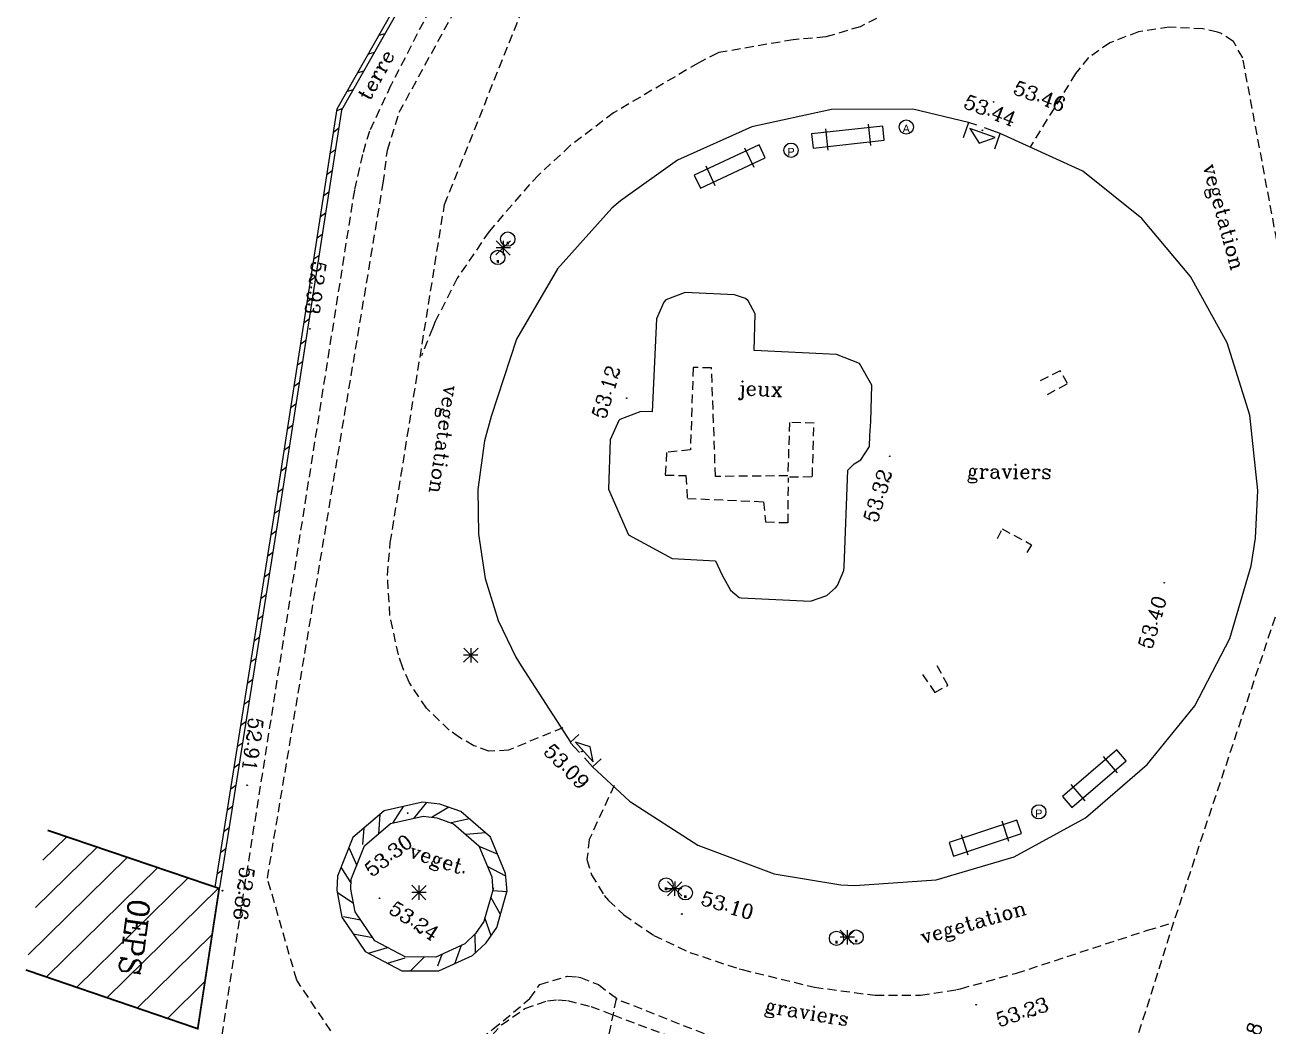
# Model space of a CAD drawing. Extents: x 661856 to 662117, y 6866905 to 6867165.
# Drawn here: x 661922.7 to 661957.48, y 6867030.13 to 6867058.15 of the extents above; entities that cross this region are included whole.
import ezdxf
from ezdxf.enums import TextEntityAlignment as Align

# ---------------------------------------------------------------- set-up
doc = ezdxf.new("R2010")
doc.units = 0
for name, pattern in [('CONTINU', [0]), ('DISCONTIN', [0.75, 0.5, -0.25]), ('HIDDEN', [0.375, 0.25, -0.125]), ('PARALLEL', [0])]:
    doc.linetypes.add(name, pattern=pattern)
doc.layers.get('0').update_dxf_attribs({"linetype": 'CONTINUOUS'})
for name, color, linetype in [('ACCES', 7, 'CONTINU'), ('AFFICHAGE', 6, 'CONTINU'), ('ARBRES', 3, 'CONTINU'), ('BATI', 6, 'CONTINUOUS'), ('BORDURE', 7, 'CONTINU'), ('CLOTURE', 7, 'CONTINU'), ('COTE_ALTI', 8, 'CONTINU'), ('COTE_DE_SEUIL', 8, 'CONTINU'), ('LIGNE_DIVERS', 7, 'CONTINU'), ('MOB-URB', 6, 'CONTINU'), ('MUR', 7, 'CONTINU'), ('NOM_DE_VOIE', 7, 'CONTINU'), ('TALUS', 3, 'CONTINU')]:
    doc.layers.add(name, color=color, linetype=linetype)
doc.styles.add('COMPLEX', font='COMPLEX')
doc.styles.get("Standard").update_dxf_attribs({"font": 'ARIALUNI.ttf', "height": 2})

# ---------------------------------------------------------------- blocks, each defined once
blk = doc.blocks.new('*X155')
at = {"layer": 'MUR', "color": 7, "linetype": 'CONTINU'}
for p, q in [((610582.992, 133588.669), (610582.848, 133588.577)), ((610582.861, 133588.083), (610582.717, 133587.992)), ((610582.731, 133587.498), (610582.586, 133587.406)), ((610582.6, 133586.912), (610582.455, 133586.82)), ((610582.469, 133586.327), (610582.324, 133586.235)), ((610582.338, 133585.741), (610582.193, 133585.649)), ((610582.207, 133585.156), (610582.062, 133585.064)), ((610582.076, 133584.57), (610581.931, 133584.478)), ((610581.945, 133583.984), (610581.801, 133583.893)), ((610581.814, 133583.399), (610581.67, 133583.307)), ((610581.683, 133582.813), (610581.539, 133582.722)), ((610581.552, 133582.228), (610581.408, 133582.136)), ((610581.421, 133581.642), (610581.277, 133581.551)), ((610581.291, 133581.057), (610581.146, 133580.965)), ((610581.16, 133580.471), (610581.015, 133580.379)), ((610581.029, 133579.886), (610580.883, 133579.813)), ((610580.756, 133579.335), (610580.592, 133579.289)), ((610580.464, 133578.811), (610580.3, 133578.764)), ((610580.172, 133578.287), (610580.008, 133578.24)), ((610579.88, 133577.763), (610579.716, 133577.716)), ((610579.588, 133577.239), (610579.424, 133577.192)), ((610579.296, 133576.715), (610579.132, 133576.668)), ((610579.005, 133576.19), (610578.84, 133576.143)), ((610578.713, 133575.666), (610578.548, 133575.619)), ((610578.421, 133575.142), (610578.256, 133575.095)), ((610578.129, 133574.618), (610577.964, 133574.571)), ((610577.837, 133574.094), (610577.672, 133574.047)), ((610577.545, 133573.569), (610577.38, 133573.523)), ((610577.253, 133573.045), (610577.088, 133572.998)), ((610576.961, 133572.521), (610576.796, 133572.474)), ((610576.669, 133571.997), (610576.504, 133571.95)), ((610576.377, 133571.473), (610576.212, 133571.426)), ((610576.085, 133570.948), (610575.921, 133570.902)), ((610575.793, 133570.424), (610575.629, 133570.377)), ((610575.501, 133569.9), (610575.337, 133569.853)), ((610575.209, 133569.376), (610575.045, 133569.329)), ((610574.917, 133568.852), (610574.753, 133568.805)), ((610574.625, 133568.328), (610574.461, 133568.281)), ((610574.334, 133567.803), (610574.169, 133567.757)), ((610574.042, 133567.279), (610573.877, 133567.232)), ((610573.75, 133566.755), (610573.585, 133566.708)), ((610573.458, 133566.231), (610573.293, 133566.184)), ((610573.166, 133565.707), (610573.001, 133565.66)), ((610572.874, 133565.182), (610572.709, 133565.136)), ((610572.582, 133564.658), (610572.417, 133564.611)), ((610572.29, 133564.134), (610572.125, 133564.087)), ((610571.998, 133563.61), (610571.833, 133563.563)), ((610571.706, 133563.086), (610571.541, 133563.039)), ((610571.414, 133562.561), (610571.249, 133562.515)), ((610571.122, 133562.037), (610570.958, 133561.99)), ((610570.83, 133561.513), (610570.666, 133561.466)), ((610570.538, 133560.989), (610570.374, 133560.942)), ((610570.246, 133560.465), (610570.092, 133560.391)), ((610570.142, 133559.9), (610570.005, 133559.798)), ((610570.056, 133559.306), (610569.918, 133559.204)), ((610569.969, 133558.713), (610569.832, 133558.61)), ((610569.882, 133558.119), (610569.745, 133558.017)), ((610569.796, 133557.525), (610569.658, 133557.423)), ((610569.709, 133556.931), (610569.572, 133556.829)), ((610569.622, 133556.338), (610569.485, 133556.235)), ((610569.536, 133555.744), (610569.398, 133555.642)), ((610569.449, 133555.15), (610569.312, 133555.048)), ((610569.362, 133554.557), (610569.225, 133554.454)), ((610569.276, 133553.963), (610569.138, 133553.861)), ((610569.189, 133553.369), (610569.052, 133553.267)), ((610569.102, 133552.776), (610568.965, 133552.673)), ((610569.016, 133552.182), (610568.878, 133552.08)), ((610568.929, 133551.588), (610568.792, 133551.486)), ((610568.842, 133550.994), (610568.705, 133550.892)), ((610568.756, 133550.401), (610568.619, 133550.298)), ((610568.669, 133549.807), (610568.532, 133549.705)), ((610568.582, 133549.213), (610568.445, 133549.111)), ((610568.494, 133548.62), (610568.357, 133548.518)), ((610568.405, 133548.026), (610568.267, 133547.924)), ((610568.316, 133547.433), (610568.178, 133547.331)), ((610568.227, 133546.84), (610568.089, 133546.738)), ((610568.138, 133546.246), (610568, 133546.144)), ((610568.048, 133545.653), (610567.911, 133545.551)), ((610567.959, 133545.059), (610567.822, 133544.958)), ((610567.87, 133544.466), (610567.732, 133544.364)), ((610567.781, 133543.873), (610567.643, 133543.771)), ((610567.692, 133543.279), (610567.554, 133543.178)), ((610567.603, 133542.686), (610567.465, 133542.584)), ((610567.513, 133542.093), (610567.376, 133541.991)), ((610567.424, 133541.499), (610567.287, 133541.398)), ((610567.335, 133540.906), (610567.197, 133540.804)), ((610567.246, 133540.313), (610567.108, 133540.211)), ((610567.157, 133539.719), (610567.019, 133539.618)), ((610567.068, 133539.126), (610566.93, 133539.024))]:
    blk.add_line(p, q, dxfattribs=at)
blk = doc.blocks.new('*X156')
at = {"layer": 'BATI', "color": 7, "linetype": 'CONTINU'}
for p, q in [((610562.048, 133539.366), (610562.705, 133540.023)), ((610561.851, 133538.038), (610563.556, 133539.743)), ((610561.654, 133536.709), (610564.407, 133539.462)), ((610562.172, 133536.096), (610565.258, 133539.182)), ((610563.021, 133535.814), (610566.109, 133538.901)), ((610563.87, 133535.531), (610566.96, 133538.621)), ((610564.719, 133535.249), (610566.798, 133537.328)), ((610565.568, 133534.966), (610566.607, 133536.006))]:
    blk.add_line(p, q, dxfattribs=at)
blk = doc.blocks.new('*X167')
at = {"layer": 'MUR', "color": 7, "linetype": 'CONTINU'}
for p, q in [((610572.108, 133540.951), (610571.817, 133540.481)), ((610572.759, 133541.067), (610572.401, 133540.618)), ((610573.388, 133540.939), (610572.925, 133540.656)), ((610571.463, 133540.726), (610571.425, 133540.174)), ((610573.964, 133540.616), (610573.455, 133540.501)), ((610571.011, 133540.333), (610570.979, 133539.876)), ((610574.422, 133540.228), (610573.871, 133540.182)), ((610570.6, 133539.794), (610570.824, 133539.288)), ((610574.761, 133539.64), (610574.248, 133539.847)), ((610570.384, 133539.234), (610570.672, 133538.78)), ((610574.997, 133539.025), (610574.482, 133539.295)), ((610570.282, 133538.541), (610570.743, 133538.236)), ((610574.858, 133537.952), (610574.584, 133538.433)), ((610570.469, 133537.857), (610570.948, 133537.769)), ((610574.598, 133537.35), (610574.425, 133537.855)), ((610570.745, 133537.375), (610571.289, 133537.276)), ((610573.59, 133536.563), (610573.779, 133537.083)), ((610574.171, 133536.875), (610574.153, 133537.398)), ((610571.173, 133536.838), (610571.701, 133537.005)), ((610572.35, 133536.352), (610572.74, 133536.745)), ((610573.115, 133536.497), (610573.236, 133536.829)), ((610571.705, 133536.561), (610572.198, 133536.716))]:
    blk.add_line(p, q, dxfattribs=at)
blk = doc.blocks.new('P30200')
at = {"color": 0}
blk.add_circle((0, 0), 0.05, dxfattribs=at)
blk.add_attdef('COTE30200', (0.3, -0.15), '', height=0.3)
blk = doc.blocks.new('P30100')
at = {"color": 0}
blk.add_circle((0, 0), 0.05, dxfattribs=at)
blk.add_attdef('COTE30100', (0.3, 0.3), '', height=0.3)
blk = doc.blocks.new('P30500')
at = {"color": 0}
blk.add_circle((0, 0), 0.05, dxfattribs=at)
blk.add_attdef('COTE30500', text='', height=0.3).set_placement((-0.3, -0.15), align=Align.RIGHT)
blk = doc.blocks.new('P30700')
at = {"color": 0}
blk.add_circle((0, 0), 0.05, dxfattribs=at)
blk.add_attdef('COTE30700', text='', height=0.3).set_placement((0, 0.3), align=Align.CENTER)
blk = doc.blocks.new('P30600')
at = {"color": 0}
blk.add_circle((0, 0), 0.05, dxfattribs=at)
blk.add_attdef('COTE30600', text='', height=0.3).set_placement((-0.3, -0.6), align=Align.RIGHT)
blk = doc.blocks.new('P30300')
at = {"color": 0}
blk.add_circle((0, 0), 0.05, dxfattribs=at)
blk.add_attdef('COTE30300', (0.3, -0.6), '', height=0.3)
blk = doc.blocks.new('P30800')
at = {"color": 0}
blk.add_circle((0, 0), 0.05, dxfattribs=at)
blk.add_attdef('COTE30800', text='', height=0.3).set_placement((0, -0.6), align=Align.CENTER)
blk = doc.blocks.new('P23000')
at = {"color": 3}
for p, q in [((-1, 1), (1, -1)), ((1, 1), (-1, -1)), ((1, 0), (-1, 0)), ((0, 1), (0, -1))]:
    blk.add_line(p, q, dxfattribs=at)
blk = doc.blocks.new('P24400', base_point=(1, 1))
blk.add_circle((1, 1), 1)
blk.add_text('.', height=2.58).set_placement((0.5, 0.25), (1.5, 0.25), align=Align.ALIGNED)
blk = doc.blocks.new('P21700', base_point=(1, 1))
blk.add_circle((1, 1), 1)
blk.add_text('A', height=1.07).set_placement((0.5, 0.25), (1.5, 0.25), align=Align.ALIGNED)
blk = doc.blocks.new('P24100')
blk.add_lwpolyline([(0, 0), (2, 0), (2, 0.4), (0, 0.4)], close=True)
for points in [[(0.4, -0.1), (0.4, 0.5)], [(1.6, -0.1), (1.6, 0.5)]]:
    blk.add_lwpolyline(points)
blk = doc.blocks.new('P22100', base_point=(1, 1))
blk.add_circle((1, 1), 1)
blk.add_text('P', height=1.07).set_placement((0.5, 0.25), (1.5, 0.25), align=Align.ALIGNED)
blk = doc.blocks.new('SU415')
at = {"color": 0, "linetype": 'CONTINUOUS'}
for points in [[(0, 0.5), (0, 0)], [(0.1, 0.167), (0.9, 0.167), (0.5, 0.5), (0.1, 0.167)], [(1, 0), (1, 0.5)]]:
    blk.add_lwpolyline(points, dxfattribs=at)
at = {"color": 0, "linetype": 'DISCONTIN'}
blk.add_lwpolyline([(0, 0), (1, 0)], dxfattribs=at)

msp = doc.modelspace()

# ---------------------------------------------------------------- linework, layer by layer
at = {"layer": 'BATI', "color": 7, "linetype": 'CONTINU', "const_width": 0.05}
msp.add_lwpolyline([(661922.723, 6867031.708), (661927.534, 6867030.062), (661928.134, 6867033.986), (661923.335, 6867035.613)], dxfattribs=at)
at = {"layer": 'BORDURE', "color": 7, "linetype": 'CONTINUOUS'}
msp.add_polyline3d([(661946.365, 6867047.053, 53.322), (661946.391, 6867048.07, 53.337), (661946.048, 6867048.675, 53.326), (661945.398, 6867048.919, 53.316), (661943.103, 6867049.034, 53.258), (661943.131, 6867050.06, 53.255), (661942.93, 6867050.427, 53.256), (661942.852, 6867050.487, 53.256), (661942.547, 6867050.595, 53.251), (661941.168, 6867050.662, 53.196), (661940.625, 6867050.449, 53.192), (661940.568, 6867050.392, 53.192), (661940.366, 6867049.926, 53.178), (661940.249, 6867047.321, 53.172), (661939.929, 6867047.333, 53.154), (661939.345, 6867047.104, 53.149), (661939.316, 6867047.075, 53.149), (661939.069, 6867046.541, 53.137), (661939.027, 6867045.159, 53.128), (661939.583, 6867043.883, 53.152), (661940.806, 6867043.221, 53.176), (661942.019, 6867043.15, 53.208), (661942.203, 6867042.751, 53.182), (661942.434, 6867042.331, 53.21), (661942.68, 6867042.129, 53.207), (661942.733, 6867042.12, 53.206), (661944.672, 6867042.026, 53.277), (661945.134, 6867042.179, 53.281), (661945.373, 6867042.394, 53.283), (661945.426, 6867042.46, 53.285), (661945.605, 6867042.879, 53.298), (661945.617, 6867042.988, 53.301), (661945.715, 6867045.685, 53.291), (661945.899, 6867045.866, 53.306), (661946.08, 6867045.981, 53.319), (661946.328, 6867046.346, 53.32), (661946.33, 6867046.657, 53.315)], close=True, dxfattribs=at)
at = {"layer": 'CLOTURE', "color": 7, "linetype": 'CONTINU'}
for points in [[(661949.097, 6867055.417), (661947.537, 6867055.787), (661945.259, 6867055.773), (661943.035, 6867055.288), (661940.958, 6867054.356), (661939.358, 6867053.224), (661939.119, 6867053.014), (661937.595, 6867051.321), (661936.454, 6867049.351), (661935.744, 6867047.188), (661935.556, 6867046.505), (661935.366, 6867045.145), (661935.384, 6867043.897), (661935.575, 6867042.661), (661935.938, 6867041.48), (661936.435, 6867040.453), (661936.583, 6867040.212), (661937.96, 6867038.081)], [(661938.572, 6867037.392), (661939.613, 6867036.427), (661941.527, 6867035.194), (661943.66, 6867034.395), (661945.526, 6867034.09), (661945.913, 6867034.069), (661948.185, 6867034.229), (661950.37, 6867034.869), (661952.368, 6867035.959), (661954.09, 6867037.45), (661955.421, 6867039.099), (661956.404, 6867040.976), (661957.001, 6867043.009), (661957.119, 6867043.79), (661957.189, 6867045.12), (661956.961, 6867047.227), (661956.325, 6867049.247), (661955.306, 6867051.106), (661953.944, 6867052.729), (661952.29, 6867054.054), (661949.979, 6867055.11)]]:
    msp.add_lwpolyline(points, dxfattribs=at)
at = {"layer": 'LIGNE_DIVERS', "color": 7, "linetype": 'HIDDEN'}
for points in [[(661936.417, 6867063.228), (661932.943, 6867056.468), (661932.937, 6867056.455), (661932.341, 6867055.175), (661932.138, 6867054.517), (661931.918, 6867053.517), (661931.855, 6867053.146), (661928.865, 6867034.205), (661926.297, 6867017.383)], [(661949.487, 6867061.748), (661948.114, 6867060.03), (661947.193, 6867058.658), (661946.064, 6867058.094), (661945.1, 6867057.807), (661944.194, 6867057.728), (661942.108, 6867057.369), (661942.072, 6867057.351), (661941.53, 6867057.077), (661939.167, 6867055.683), (661937.955, 6867054.767), (661937.067, 6867053.945), (661936.814, 6867053.681), (661935.682, 6867052.363), (661934.792, 6867051.059), (661934.176, 6867049.848), (661934.098, 6867049.655), (661933.794, 6867048.888)], [(661931.466, 6867029.689), (661930.303, 6867031.42), (661929.482, 6867034.273), (661932.722, 6867053.714), (661932.84, 6867054.643), (661933.171, 6867055.702), (661936.275, 6867061.384)], [(661937.751, 6867038.483), (661936.222, 6867037.854), (661935.681, 6867037.825), (661935.256, 6867037.979), (661934.856, 6867038.209), (661934.565, 6867038.418), (661933.931, 6867039.032), (661933.453, 6867039.742), (661933.258, 6867040.187), (661933.149, 6867040.52), (661932.908, 6867041.622), (661932.841, 6867042.751), (661932.921, 6867043.66), (661934.436, 6867053.117), (661936.893, 6867059.255)], [(661958.955, 6867045.485), (661956.766, 6867057.222), (661956.504, 6867057.677), (661956.167, 6867057.903), (661956.061, 6867057.941), (661955.648, 6867058.035), (661954.709, 6867058.082), (661953.848, 6867057.949), (661953.052, 6867057.645), (661952.455, 6867057.229), (661952.085, 6867056.782), (661950.832, 6867054.746)], [(661944.087, 6867045.498), (661944.726, 6867045.51), (661944.774, 6867046.999), (661944.086, 6867047.023), (661944.04, 6867045.529), (661942.016, 6867045.513), (661941.907, 6867048.553), (661941.394, 6867048.557), (661941.313, 6867046.259), (661940.647, 6867046.182), (661940.611, 6867045.551), (661941.184, 6867045.534), (661941.229, 6867044.899), (661943.363, 6867044.805), (661943.417, 6867044.24), (661944.048, 6867044.219), (661944.057, 6867045.469)], [(661951.303, 6867047.804), (661951.86, 6867048.109), (661951.66, 6867048.471), (661951.089, 6867048.184)], [(661959.918, 6867048.333), (661954.831, 6867033.043), (661952.596, 6867025.966)], [(661949.908, 6867043.774), (661950.035, 6867044.048), (661950.853, 6867043.602), (661950.711, 6867043.367)], [(661947.808, 6867039.976), (661948.15, 6867039.47), (661948.519, 6867039.671), (661948.21, 6867040.223)], [(661939.181, 6867036.868), (661938.485, 6867035.357), (661938.419, 6867034.795), (661938.545, 6867034.371), (661938.905, 6867033.787), (661939.026, 6867033.648), (661939.454, 6867033.246), (661940.29, 6867032.674), (661941.296, 6867032.197), (661942.678, 6867031.738), (661942.759, 6867031.715), (661944.782, 6867031.225), (661946.483, 6867030.997), (661947.752, 6867031.003), (661948.762, 6867031.157), (661948.872, 6867031.182), (661950.432, 6867031.616), (661954.049, 6867032.8), (661954.102, 6867032.816), (661954.832, 6867033.033)], [(661933.489, 6867025.223), (661934.04, 6867027.821), (661934.422, 6867028.782), (661934.799, 6867029.254), (661934.808, 6867029.263), (661935.447, 6867029.784), (661935.789, 6867030.048), (661936.827, 6867030.904), (661937.104, 6867031.302), (661937.876, 6867031.53), (661938.157, 6867031.511), (661938.237, 6867031.496), (661938.743, 6867031.297), (661939.208, 6867030.942), (661939.25, 6867030.899)], [(661942.404, 6867029.642), (661939.237, 6867030.894), (661938.814, 6867028.824)]]:
    msp.add_lwpolyline(points, dxfattribs=at)
at = {"layer": 'MUR', "color": 7, "linetype": 'PARALLEL'}
for points in [[(661928.024, 6867034.022), (661929.667, 6867044.356), (661931.437, 6867055.797), (661942.394, 6867075.081), (661944.574, 6867084.457)], [(661944.692, 6867084.429), (661942.508, 6867075.036), (661931.554, 6867055.757), (661929.787, 6867044.337), (661928.144, 6867034.003)], [(661935.761, 6867034.31), (661935.791, 6867033.927)], [(661936.185, 6867033.897), (661936.146, 6867034.403)]]:
    msp.add_lwpolyline(points, dxfattribs=at)
at = {"layer": 'MUR', "color": 7, "linetype": 'CONTINUOUS'}
for points in [[(661936.146, 6867034.403), (661935.724, 6867035.42), (661934.889, 6867036.138), (661934.31, 6867036.348), (661933.822, 6867036.404), (661932.748, 6867036.161), (661931.869, 6867035.408), (661931.443, 6867034.333), (661931.422, 6867033.934), (661931.569, 6867033.182), (661932.218, 6867032.224), (661933.24, 6867031.681), (661934.278, 6867031.677), (661935.223, 6867032.108), (661935.606, 6867032.467), (661935.899, 6867032.895), (661936.183, 6867033.894)], [(661935.807, 6867034.001), (661935.54, 6867033.064), (661935.307, 6867032.724), (661935.002, 6867032.437), (661934.194, 6867032.067), (661933.339, 6867032.072), (661932.487, 6867032.524), (661931.937, 6867033.336), (661931.816, 6867033.962), (661931.83, 6867034.249), (661932.197, 6867035.175), (661932.929, 6867035.8), (661933.843, 6867036.008), (661934.22, 6867035.964), (661934.689, 6867035.794), (661935.398, 6867035.183), (661935.761, 6867034.31)], [(661935.791, 6867033.927), (661936.185, 6867033.897)]]:
    msp.add_lwpolyline(points, dxfattribs=at)
at = {"layer": 'TALUS', "color": 3, "linetype": 'HIDDEN'}
msp.add_lwpolyline([(661935.269, 6867029.331), (661936.03, 6867030.168), (661936.687, 6867030.626), (661937.319, 6867030.845), (661937.603, 6867030.87), (661937.875, 6867030.853), (661938.531, 6867030.684), (661939.155, 6867030.447), (661942.755, 6867029.095)], dxfattribs=at)

# ---------------------------------------------------------------- block references
at = {"layer": 'ACCES', "color": 7, "linetype": 'CONTINU'}
for p, xscale, yscale, rotation in [((661949.979, 6867055.11), 0.9335180999620505, 0.9133963998620804, 160.7654627181724), ((661937.955, 6867038.072), 0.9248378001680144, 0.6532713002578004, 312.3638626984671)]:
    msp.add_blockref('SU415', p, dxfattribs=dict(at, xscale=xscale, yscale=yscale, rotation=rotation))
at = {"layer": 'AFFICHAGE', "color": 6, "linetype": 'CONTINU', "xscale": 0.1999999999095632, "yscale": 0.1999999999095632, "rotation": 359.5109626559351}
msp.add_blockref('P21700', (661947.353, 6867055.286), dxfattribs=at)
at = {"layer": 'ARBRES', "color": 3, "linetype": 'CONTINU', "xscale": 0.1999999999095632, "yscale": 0.1999999999095632, "rotation": 359.5109626559351}
for p in [(661936.078, 6867051.906), (661935.172, 6867040.511), (661940.875, 6867033.977), (661933.72, 6867033.872), (661945.701, 6867032.621)]:
    msp.add_blockref('P23000', p, dxfattribs=at)
at = {"layer": 'BATI', "color": 7, "linetype": 'CONTINU', "rotation": 359.5109627095217}
msp.add_blockref('*X156', (50243.611, 6738711.553), dxfattribs=at)
at = {"layer": 'COTE_ALTI', "color": 8}
ref = msp.add_blockref('P30100', (661949.796, 6867055.988, 53.465), dxfattribs=dict(at, xscale=0.1999999998584911, yscale=0.1999999998584911, rotation=339.7109657161468))
ref.add_attrib('COTE30100', '53.46', (661950.31, 6867056.225, 53.465), dxfattribs={"color": 8, "height": 0.4, "rotation": 339.711, "style": 'COMPLEX'})
ref = msp.add_blockref('P30500', (661930.673, 6867049.643, 52.928), dxfattribs=dict(at, xscale=0.2000000003364961, yscale=0.2000000003364961, rotation=262.3109676977392))
ref.add_attrib('COTE30500', '52.93', dxfattribs={"color": 8, "height": 0.4, "rotation": 262.311, "style": 'COMPLEX'}).set_placement((661930.529, 6867050.066, 52.928), align=Align.RIGHT)
ref = msp.add_blockref('P30700', (661939.534, 6867047.701, 53.116), dxfattribs=dict(at, xscale=0.2000000003706532, yscale=0.2000000003706532, rotation=73.31096317646008))
ref.add_attrib('COTE30700', '53.12', dxfattribs={"color": 8, "height": 0.4, "rotation": 73.311, "style": 'COMPLEX'}).set_placement((661939.151, 6867047.816, 53.116), align=Align.CENTER)
ref = msp.add_blockref('P30500', (661946.89, 6867046.077, 53.316), dxfattribs=dict(at, xscale=0.2000000003706532, yscale=0.2000000003706532, rotation=73.31096317646008))
ref.add_attrib('COTE30500', '53.32', dxfattribs={"color": 8, "height": 0.4, "rotation": 73.311, "style": 'COMPLEX'}).set_placement((661946.966, 6867045.636, 53.316), align=Align.RIGHT)
ref = msp.add_blockref('P30500', (661954.571, 6867042.539, 53.396), dxfattribs=dict(at, xscale=0.2000000003706532, yscale=0.2000000003706532, rotation=73.31096317646008))
ref.add_attrib('COTE30500', '53.40', dxfattribs={"color": 8, "height": 0.4, "rotation": 73.311, "style": 'COMPLEX'}).set_placement((661954.647, 6867042.098, 53.396), align=Align.RIGHT)
ref = msp.add_blockref('P30500', (661928.916, 6867036.872, 52.905), dxfattribs=dict(at, xscale=0.2000000003364961, yscale=0.2000000003364961, rotation=262.3109676977392))
ref.add_attrib('COTE30500', '52.91', dxfattribs={"color": 8, "height": 0.4, "rotation": 262.311, "style": 'COMPLEX'}).set_placement((661928.772, 6867037.295, 52.905), align=Align.RIGHT)
ref = msp.add_blockref('P30600', (661933.406, 6867036.093, 53.299), dxfattribs=dict(at, xscale=0.1999999998088852, yscale=0.1999999998088852, rotation=38.21096401159954))
ref.add_attrib('COTE30600', '53.30', dxfattribs={"color": 8, "height": 0.4, "rotation": 38.211, "style": 'COMPLEX'}).set_placement((661933.586, 6867035.217, 53.299), align=Align.RIGHT)
ref = msp.add_blockref('P30700', (661928.225, 6867033.924, 52.862), dxfattribs=dict(at, xscale=0.2000000003364961, yscale=0.2000000003364961, rotation=262.3109676977392))
ref.add_attrib('COTE30700', '52.86', dxfattribs={"color": 8, "height": 0.4, "rotation": 262.311, "style": 'COMPLEX'}).set_placement((661928.622, 6867033.871, 52.862), align=Align.CENTER)
ref = msp.add_blockref('P30100', (661941.074, 6867033.272, 53.1), dxfattribs=dict(at, xscale=0.2000000000932818, yscale=0.2000000000932818, rotation=343.3109654157499))
ref.add_attrib('COTE30100', '53.10', (661941.572, 6867033.54, 53.1), dxfattribs={"color": 8, "height": 0.4, "rotation": 343.311, "style": 'COMPLEX'})
ref = msp.add_blockref('P30200', (661932.619, 6867033.711, 53.237), dxfattribs=dict(at, xscale=0.1999999997690967, yscale=0.1999999997690967, rotation=327.1109660622445))
ref.add_attrib('COTE30200', '53.24', (661932.846, 6867033.326, 53.237), dxfattribs={"color": 8, "height": 0.4, "rotation": 327.111, "style": 'COMPLEX'})
ref = msp.add_blockref('P30300', (661949.31, 6867030.734, 53.226), dxfattribs=dict(at, xscale=0.1999999999069913, yscale=0.1999999999069913, rotation=18.41096451193899))
ref.add_attrib('COTE30300', '53.23', (661949.942, 6867030.102, 53.226), dxfattribs={"color": 8, "height": 0.4, "rotation": 18.411, "style": 'COMPLEX'})
ref = msp.add_blockref('P30100', (661957.079, 6867028.22, 53.277), dxfattribs=dict(at, xscale=0.2000000004534745, yscale=0.2000000004534745, rotation=70.61096323733436))
ref.add_attrib('COTE30100', '53.28', (661956.834, 6867028.73, 53.277), dxfattribs={"color": 8, "height": 0.4, "rotation": 70.611, "style": 'COMPLEX'})
at = {"layer": 'COTE_DE_SEUIL', "color": 8}
ref = msp.add_blockref('P30700', (661949.482, 6867055.195, 53.438), dxfattribs=dict(at, xscale=0.1999999999413371, yscale=0.1999999999413371, rotation=338.8109656963603))
ref.add_attrib('COTE30700', '53.44', dxfattribs={"color": 8, "height": 0.4, "rotation": 338.811, "style": 'COMPLEX'}).set_placement((661949.626, 6867055.568, 53.438), align=Align.CENTER)
ref = msp.add_blockref('P30800', (661938.278, 6867037.819, 53.089), dxfattribs=dict(at, xscale=0.2000000001035126, yscale=0.2000000001035126, rotation=314.5109662460006))
ref.add_attrib('COTE30800', '53.09', dxfattribs={"color": 8, "height": 0.4, "rotation": 314.511, "style": 'COMPLEX'}).set_placement((661937.707, 6867037.258, 53.089), align=Align.CENTER)
at = {"layer": 'MOB-URB', "color": 6, "linetype": 'CONTINU'}
for p, rotation in [((661946.694, 6867055.314), 186.2844626839448), ((661943.236, 6867054.785), 205.0402626896521), ((661951.985, 6867036.255), 40.655682711519), ((661948.677, 6867034.889), 18.39865272430833)]:
    msp.add_blockref('P24100', p, dxfattribs=dict(at, rotation=rotation))
at = {"layer": 'MOB-URB', "color": 6, "linetype": 'CONTINU', "xscale": 0.1999999999095632, "yscale": 0.1999999999095632, "rotation": 359.5109626559351}
for name, p in [('P22100', (661944.131, 6867054.638)), ('P24400', (661936.206, 6867052.151)), ('P24400', (661935.927, 6867051.638)), ('P22100', (661951.061, 6867036.13)), ('P24400', (661940.634, 6867034.085)), ('P24400', (661941.175, 6867033.865)), ('P24400', (661945.402, 6867032.591)), ('P24400', (661945.951, 6867032.625))]:
    msp.add_blockref(name, p, dxfattribs=at)
at = {"layer": 'MUR', "color": 7, "linetype": 'CONTINU', "rotation": 359.5109627095217}
for name in ['*X155', '*X167']:
    msp.add_blockref(name, (50243.611, 6738711.553), dxfattribs=at)

# ---------------------------------------------------------------- texts
at = {"layer": 'NOM_DE_VOIE', "color": 7, "style": 'COMPLEX'}
for s, height, rotation, p in [('terre', 0.4, 61.2813, (661932.343, 6867055.996)), ('vegetation', 0.4, 285.2531, (661955.643, 6867054.195)), ('vegetation', 0.4, 261.958, (661934.43, 6867048.078)), ('jeux', 0.4, 358.1849, (661942.66, 6867047.787)), ('graviers', 0.4, 359.511, (661949.049, 6867045.467)), ('veget.', 0.4, 341.6528, (661933.414, 6867034.873)), ('0EPS', 0.6, 262.0389, (661925.614, 6867033.724)), ('vegetation', 0.4, 16.0821, (661947.814, 6867032.429)), ('graviers', 0.4, 350.1968, (661943.378, 6867030.533))]:
    msp.add_text(s, height=height, rotation=rotation, dxfattribs=at).set_placement(p)

doc.saveas('drawing.dxf')
